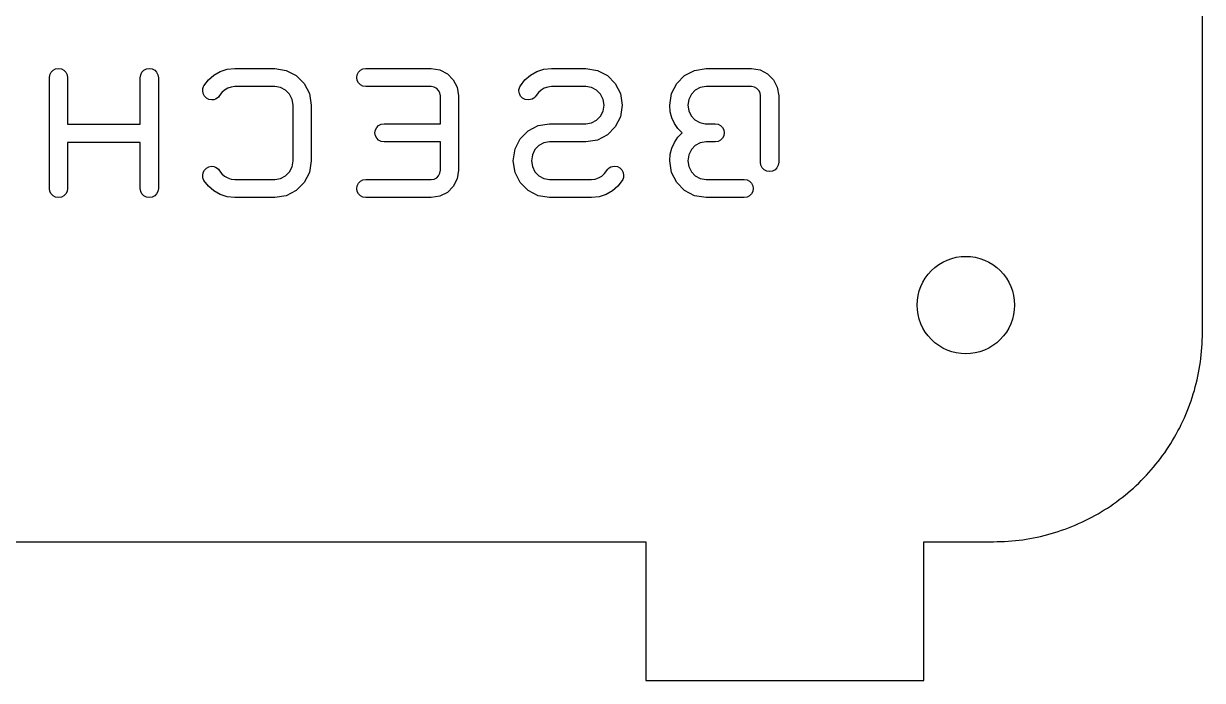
# Model space of a CAD drawing. Header units: metres. Extents: x 0 to 180, y 0 to 190.
# Drawn here: x 95.3 to 180, y 0 to 47.2 of the extents above; entities that cross this region are included whole.
import ezdxf

# ---------------------------------------------------------------- set-up
doc = ezdxf.new("R2010")
doc.units = ezdxf.units.M

msp = doc.modelspace()

# ---------------------------------------------------------------- linework, layer by layer
for p, q in [((179.999, 24.9665), (179.999, 174.966)), ((97.151, 43.2955), (97.184, 43.5085)), ((97.151, 35.3445), (97.151, 43.2955)), ((97.184, 43.5085), (97.276, 43.6925)), ((97.276, 43.6925), (97.416, 43.8355)), ((97.416, 43.8355), (97.596, 43.9295)), ((97.596, 43.9295), (97.804, 43.9635)), ((97.804, 43.9635), (98.012, 43.9295)), ((98.012, 43.9295), (98.192, 43.8355)), ((98.192, 43.8355), (98.332, 43.6925)), ((98.332, 43.6925), (98.424, 43.5085)), ((98.424, 43.5085), (98.457, 43.2955)), ((98.457, 43.2955), (98.457, 39.9565)), ((103.679, 43.2955), (103.712, 43.5085)), ((103.679, 39.9565), (103.679, 43.2955)), ((103.712, 43.5085), (103.804, 43.6925)), ((103.804, 43.6925), (103.944, 43.8355)), ((103.944, 43.8355), (104.124, 43.9295)), ((104.124, 43.9295), (104.332, 43.9635)), ((104.332, 43.9635), (104.54, 43.9295)), ((104.54, 43.9295), (104.719, 43.8355)), ((104.719, 43.8355), (104.86, 43.6925)), ((104.86, 43.6925), (104.951, 43.5085)), ((104.951, 43.5085), (104.984, 43.2955)), ((104.984, 43.2955), (104.984, 35.3445)), ((108.577, 43.1375), (108.969, 43.4805)), ((108.969, 43.4805), (109.425, 43.7405)), ((109.425, 43.7405), (109.932, 43.9055)), ((109.932, 43.9055), (110.48, 43.9635)), ((110.48, 43.9635), (113.353, 43.9635)), ((113.353, 43.9635), (114.176, 43.8295)), ((114.176, 43.8295), (114.892, 43.4555)), ((114.892, 43.4555), (115.458, 42.8855)), ((119.24, 43.3105), (119.273, 43.5185)), ((119.273, 43.1015), (119.24, 43.3105)), ((119.273, 43.5185), (119.365, 43.6975)), ((119.365, 43.6975), (119.505, 43.8385)), ((119.505, 43.8385), (119.685, 43.9305)), ((119.685, 43.9305), (119.893, 43.9635)), ((119.893, 43.9635), (124.593, 43.9635)), ((124.593, 43.9635), (125.213, 43.8635)), ((125.213, 43.8635), (125.751, 43.5855)), ((125.751, 43.5855), (126.175, 43.1595)), ((131.319, 43.1365), (131.711, 43.4805)), ((131.711, 43.4805), (132.167, 43.7405)), ((132.167, 43.7405), (132.675, 43.9045)), ((132.675, 43.9045), (133.223, 43.9625)), ((133.223, 43.9625), (135.703, 43.9625)), ((135.703, 43.9625), (136.526, 43.8285)), ((136.526, 43.8285), (137.242, 43.4555)), ((137.242, 43.4555), (137.808, 42.8855)), ((142.228, 42.8855), (142.794, 43.4555)), ((142.794, 43.4555), (143.51, 43.8295)), ((143.51, 43.8295), (144.333, 43.9635)), ((144.333, 43.9635), (147.597, 43.9635)), ((147.597, 43.9635), (148.216, 43.8635)), ((148.216, 43.8635), (148.754, 43.5855)), ((148.754, 43.5855), (149.178, 43.1595)), ((108.17, 42.3775), (108.173, 42.4495)), ((108.203, 42.1645), (108.17, 42.3775)), ((108.173, 42.4495), (108.183, 42.5205)), ((108.183, 42.5205), (108.201, 42.5905)), ((108.201, 42.5905), (108.227, 42.6575)), ((108.227, 42.6575), (108.261, 42.7225)), ((108.261, 42.7225), (108.577, 43.1375)), ((109.74, 42.4125), (109.544, 42.2395)), ((109.964, 42.5445), (109.74, 42.4125)), ((110.213, 42.6275), (109.964, 42.5445)), ((110.48, 42.6575), (110.213, 42.6275)), ((113.353, 42.6575), (110.48, 42.6575)), ((113.764, 42.5895), (113.353, 42.6575)), ((114.123, 42.3995), (113.764, 42.5895)), ((114.405, 42.1095), (114.123, 42.3995)), ((115.458, 42.8855), (115.83, 42.1605)), ((119.365, 42.9225), (119.273, 43.1015)), ((119.505, 42.7815), (119.365, 42.9225)), ((119.685, 42.6905), (119.505, 42.7815)), ((119.893, 42.6575), (119.685, 42.6905)), ((124.593, 42.6575), (119.893, 42.6575)), ((124.801, 42.6235), (124.593, 42.6575)), ((124.981, 42.5305), (124.801, 42.6235)), ((125.122, 42.3865), (124.981, 42.5305)), ((125.213, 42.2035), (125.122, 42.3865)), ((126.175, 43.1595), (126.452, 42.6175)), ((126.452, 42.6175), (126.552, 41.9915)), ((130.889, 42.3575), (130.893, 42.4305)), ((130.921, 42.1595), (130.889, 42.3575)), ((130.893, 42.4305), (130.906, 42.5045)), ((130.906, 42.5045), (130.929, 42.5785)), ((130.929, 42.5785), (130.961, 42.6515)), ((130.961, 42.6515), (131.003, 42.7225)), ((131.003, 42.7225), (131.319, 43.1365)), ((132.482, 42.4125), (132.286, 42.2395)), ((132.707, 42.5445), (132.482, 42.4125)), ((132.956, 42.6275), (132.707, 42.5445)), ((133.223, 42.6575), (132.956, 42.6275)), ((135.703, 42.6575), (133.223, 42.6575)), ((136.115, 42.5895), (135.703, 42.6575)), ((136.473, 42.3995), (136.115, 42.5895)), ((136.756, 42.1115), (136.473, 42.3995)), ((137.808, 42.8855), (138.18, 42.1615)), ((141.856, 42.1615), (142.228, 42.8855)), ((143.563, 42.3995), (143.28, 42.1115)), ((143.921, 42.5895), (143.563, 42.3995)), ((144.333, 42.6575), (143.921, 42.5895)), ((147.597, 42.6575), (144.333, 42.6575)), ((147.805, 42.6235), (147.597, 42.6575)), ((147.984, 42.5305), (147.805, 42.6235)), ((148.125, 42.3865), (147.984, 42.5305)), ((148.216, 42.2035), (148.125, 42.3865)), ((149.178, 43.1595), (149.455, 42.6175)), ((149.455, 42.6175), (149.555, 41.9915)), ((108.294, 41.9805), (108.203, 42.1645)), ((108.435, 41.8375), (108.294, 41.9805)), ((108.614, 41.7435), (108.435, 41.8375)), ((108.822, 41.7105), (108.614, 41.7435)), ((108.963, 41.7215), (108.822, 41.7105)), ((109.089, 41.7575), (108.963, 41.7215)), ((109.201, 41.8195), (109.089, 41.7575)), ((109.299, 41.9095), (109.201, 41.8195)), ((109.384, 42.0305), (109.299, 41.9095)), ((109.544, 42.2395), (109.384, 42.0305)), ((114.591, 41.7435), (114.405, 42.1095)), ((114.658, 41.3235), (114.591, 41.7435)), ((115.83, 42.1605), (115.964, 41.3235)), ((125.246, 41.9915), (125.213, 42.2035)), ((125.246, 39.9955), (125.246, 41.9915)), ((126.552, 41.9915), (126.552, 36.6635)), ((131.013, 41.9825), (130.921, 42.1595)), ((131.156, 41.8415), (131.013, 41.9825)), ((131.343, 41.7465), (131.156, 41.8415)), ((131.565, 41.7125), (131.343, 41.7465)), ((131.709, 41.7265), (131.565, 41.7125)), ((131.84, 41.7675), (131.709, 41.7265)), ((131.955, 41.8335), (131.84, 41.7675)), ((132.052, 41.9215), (131.955, 41.8335)), ((132.126, 42.0315), (132.052, 41.9215)), ((132.286, 42.2395), (132.126, 42.0315)), ((136.942, 41.7455), (136.756, 42.1115)), ((137.009, 41.3265), (136.942, 41.7455)), ((138.18, 42.1615), (138.314, 41.3265)), ((141.722, 41.3265), (141.856, 42.1615)), ((143.094, 41.7455), (143.027, 41.3265)), ((143.28, 42.1115), (143.094, 41.7455)), ((148.249, 41.9915), (148.216, 42.2035)), ((148.249, 37.2305), (148.249, 41.9915)), ((149.555, 41.9915), (149.555, 37.2305)), ((114.658, 37.3225), (114.658, 41.3235)), ((115.964, 41.3235), (115.964, 37.3225)), ((136.756, 40.5415), (136.942, 40.9065)), ((136.942, 40.9065), (137.009, 41.3265)), ((138.314, 41.3265), (138.18, 40.4905)), ((141.763, 40.8585), (141.722, 41.3265)), ((141.881, 40.4185), (141.763, 40.8585)), ((143.027, 41.3265), (143.091, 40.9145)), ((143.091, 40.9145), (143.269, 40.5545)), ((98.457, 39.9565), (103.679, 39.9565)), ((120.67, 39.7295), (120.811, 39.8705)), ((120.811, 39.8705), (120.991, 39.9625)), ((120.991, 39.9625), (121.199, 39.9955)), ((121.199, 39.9955), (125.246, 39.9955)), ((131.553, 39.4865), (132.269, 39.8615)), ((132.269, 39.8615), (133.092, 39.9955)), ((133.092, 39.9955), (135.703, 39.9955)), ((135.703, 39.9955), (136.115, 40.0635)), ((136.115, 40.0635), (136.473, 40.2525)), ((136.473, 40.2525), (136.756, 40.5415)), ((138.18, 40.4905), (137.808, 39.7665)), ((142.068, 40.0135), (141.881, 40.4185)), ((142.318, 39.6525), (142.068, 40.0135)), ((143.269, 40.5545), (143.54, 40.2675)), ((143.54, 40.2675), (143.884, 40.0745)), ((143.884, 40.0745), (144.28, 39.9955)), ((144.28, 39.9955), (144.985, 39.9955)), ((144.985, 39.9955), (145.193, 39.9625)), ((145.193, 39.9625), (145.373, 39.8705)), ((145.373, 39.8705), (145.514, 39.7295)), ((120.546, 39.3425), (120.579, 39.5505)), ((120.579, 39.1335), (120.546, 39.3425)), ((120.579, 39.5505), (120.67, 39.7295)), ((120.67, 38.9545), (120.579, 39.1335)), ((130.987, 38.9135), (131.553, 39.4865)), ((137.242, 39.1965), (136.526, 38.8235)), ((137.808, 39.7665), (137.242, 39.1965)), ((142.068, 38.6575), (142.318, 39.0245)), ((142.622, 39.3425), (142.318, 39.6525)), ((142.318, 39.0245), (142.622, 39.3425)), ((145.514, 39.7295), (145.605, 39.5505)), ((145.605, 39.1335), (145.514, 38.9545)), ((145.605, 39.5505), (145.638, 39.3425)), ((145.638, 39.3425), (145.605, 39.1335)), ((103.679, 38.6515), (98.457, 38.6515)), ((98.457, 38.6515), (98.457, 35.3445)), ((103.679, 35.3445), (103.679, 38.6515)), ((120.811, 38.8135), (120.67, 38.9545)), ((120.991, 38.7225), (120.811, 38.8135)), ((121.199, 38.6895), (120.991, 38.7225)), ((125.246, 38.6895), (121.199, 38.6895)), ((125.246, 36.6635), (125.246, 38.6895)), ((130.481, 37.3385), (130.615, 38.1835)), ((130.615, 38.1835), (130.987, 38.9135)), ((132.04, 38.1345), (131.854, 37.7645)), ((132.322, 38.4275), (132.04, 38.1345)), ((132.681, 38.6205), (132.322, 38.4275)), ((133.092, 38.6895), (132.681, 38.6205)), ((135.703, 38.6895), (133.092, 38.6895)), ((136.526, 38.8235), (135.703, 38.6895)), ((141.763, 37.8065), (141.881, 38.2485)), ((141.881, 38.2485), (142.068, 38.6575)), ((143.28, 38.1345), (143.094, 37.7645)), ((143.563, 38.4275), (143.28, 38.1345)), ((143.921, 38.6205), (143.563, 38.4275)), ((144.333, 38.6895), (143.921, 38.6205)), ((144.985, 38.6895), (144.333, 38.6895)), ((145.193, 38.7225), (144.985, 38.6895)), ((145.373, 38.8135), (145.193, 38.7225)), ((145.514, 38.9545), (145.373, 38.8135)), ((114.591, 36.9015), (114.658, 37.3225)), ((115.964, 37.3225), (115.83, 36.4855)), ((130.615, 36.4935), (130.481, 37.3385)), ((131.854, 37.7645), (131.787, 37.3385)), ((131.787, 37.3385), (131.854, 36.9125)), ((141.722, 37.3385), (141.763, 37.8065)), ((141.856, 36.4935), (141.722, 37.3385)), ((143.094, 37.7645), (143.027, 37.3385)), ((143.027, 37.3385), (143.094, 36.9125)), ((108.17, 36.2685), (108.203, 36.4815)), ((108.203, 36.4815), (108.294, 36.6645)), ((108.294, 36.6645), (108.435, 36.8085)), ((108.435, 36.8085), (108.614, 36.9015)), ((108.614, 36.9015), (108.822, 36.9355)), ((108.822, 36.9355), (108.966, 36.9195)), ((108.966, 36.9195), (109.097, 36.8765)), ((109.097, 36.8765), (109.212, 36.8085)), ((109.212, 36.8085), (109.309, 36.7205)), ((109.309, 36.7205), (109.384, 36.6155)), ((109.384, 36.6155), (109.544, 36.4065)), ((114.123, 36.2465), (114.405, 36.5355)), ((114.405, 36.5355), (114.591, 36.9015)), ((115.83, 36.4855), (115.458, 35.7605)), ((125.122, 36.2625), (125.213, 36.4475)), ((125.213, 36.4475), (125.246, 36.6635)), ((126.552, 36.6635), (126.452, 36.0325)), ((130.987, 35.7645), (130.615, 36.4935)), ((131.854, 36.9125), (132.04, 36.5425)), ((132.04, 36.5425), (132.322, 36.2495)), ((137.032, 36.4125), (137.273, 36.7295)), ((137.273, 36.7295), (137.372, 36.8195)), ((137.372, 36.8195), (137.488, 36.8875)), ((137.488, 36.8875), (137.616, 36.9315)), ((137.616, 36.9315), (137.753, 36.9475)), ((137.753, 36.9475), (137.961, 36.9135)), ((137.961, 36.9135), (138.141, 36.8185)), ((138.141, 36.8185), (138.282, 36.6735)), ((138.282, 36.6735), (138.373, 36.4875)), ((138.373, 36.4875), (138.406, 36.2725)), ((142.228, 35.7645), (141.856, 36.4935)), ((143.094, 36.9125), (143.28, 36.5425)), ((143.28, 36.5425), (143.563, 36.2495)), ((148.282, 37.0145), (148.249, 37.2305)), ((148.374, 36.8295), (148.282, 37.0145)), ((148.514, 36.6845), (148.374, 36.8295)), ((148.694, 36.5895), (148.514, 36.6845)), ((148.902, 36.5555), (148.694, 36.5895)), ((149.11, 36.5895), (148.902, 36.5555)), ((149.29, 36.6845), (149.11, 36.5895)), ((149.431, 36.8295), (149.29, 36.6845)), ((149.522, 37.0145), (149.431, 36.8295)), ((149.555, 37.2305), (149.522, 37.0145)), ((108.175, 36.1905), (108.17, 36.2685)), ((108.187, 36.1155), (108.175, 36.1905)), ((108.207, 36.0465), (108.187, 36.1155)), ((108.232, 35.9815), (108.207, 36.0465)), ((108.261, 35.9235), (108.232, 35.9815)), ((108.577, 35.5085), (108.261, 35.9235)), ((109.544, 36.4065), (109.74, 36.2335)), ((109.74, 36.2335), (109.964, 36.1015)), ((109.964, 36.1015), (110.213, 36.0175)), ((110.213, 36.0175), (110.48, 35.9885)), ((110.48, 35.9885), (113.353, 35.9885)), ((113.353, 35.9885), (113.764, 36.0565)), ((113.764, 36.0565), (114.123, 36.2465)), ((115.458, 35.7605), (114.892, 35.1905)), ((119.273, 35.5435), (119.365, 35.7235)), ((119.365, 35.7235), (119.505, 35.8635)), ((119.505, 35.8635), (119.685, 35.9555)), ((119.685, 35.9555), (119.893, 35.9885)), ((119.893, 35.9885), (124.593, 35.9885)), ((124.593, 35.9885), (124.801, 36.0225)), ((124.801, 36.0225), (124.981, 36.1175)), ((124.981, 36.1175), (125.122, 36.2625)), ((126.452, 36.0325), (126.175, 35.4885)), ((131.553, 35.1915), (130.987, 35.7645)), ((132.322, 36.2495), (132.681, 36.0575)), ((132.681, 36.0575), (133.092, 35.9885)), ((133.092, 35.9885), (136.095, 35.9885)), ((136.095, 35.9885), (136.362, 36.0185)), ((136.362, 36.0185), (136.611, 36.1025)), ((136.611, 36.1025), (136.836, 36.2365)), ((136.836, 36.2365), (137.032, 36.4125)), ((138.314, 35.9235), (137.998, 35.5085)), ((138.349, 35.9875), (138.314, 35.9235)), ((138.375, 36.0535), (138.349, 35.9875)), ((138.393, 36.1215), (138.375, 36.0535)), ((138.403, 36.1945), (138.393, 36.1215)), ((138.406, 36.2725), (138.403, 36.1945)), ((142.794, 35.1915), (142.228, 35.7645)), ((143.563, 36.2495), (143.921, 36.0575)), ((143.921, 36.0575), (144.333, 35.9885)), ((144.333, 35.9885), (147.074, 35.9885)), ((147.074, 35.9885), (147.282, 35.9555)), ((147.282, 35.9555), (147.462, 35.8635)), ((147.462, 35.8635), (147.603, 35.7235)), ((147.603, 35.7235), (147.694, 35.5435)), ((97.184, 35.1335), (97.151, 35.3445)), ((97.276, 34.9515), (97.184, 35.1335)), ((97.416, 34.8095), (97.276, 34.9515)), ((97.596, 34.7165), (97.416, 34.8095)), ((98.192, 34.8095), (98.012, 34.7165)), ((98.332, 34.9515), (98.192, 34.8095)), ((98.424, 35.1335), (98.332, 34.9515)), ((98.457, 35.3445), (98.424, 35.1335)), ((103.712, 35.1335), (103.679, 35.3445)), ((103.804, 34.9515), (103.712, 35.1335)), ((103.944, 34.8095), (103.804, 34.9515)), ((104.124, 34.7165), (103.944, 34.8095)), ((104.719, 34.8095), (104.54, 34.7165)), ((104.86, 34.9515), (104.719, 34.8095)), ((104.951, 35.1335), (104.86, 34.9515)), ((104.984, 35.3445), (104.951, 35.1335)), ((108.969, 35.1655), (108.577, 35.5085)), ((109.425, 34.9055), (108.969, 35.1655)), ((109.932, 34.7405), (109.425, 34.9055)), ((110.48, 34.6835), (109.932, 34.7405)), ((114.176, 34.8175), (113.353, 34.6835)), ((114.892, 35.1905), (114.176, 34.8175)), ((119.24, 35.3355), (119.273, 35.5435)), ((119.273, 35.1275), (119.24, 35.3355)), ((119.365, 34.9485), (119.273, 35.1275)), ((119.505, 34.8075), (119.365, 34.9485)), ((119.685, 34.7165), (119.505, 34.8075)), ((125.213, 34.7835), (124.593, 34.6835)), ((125.751, 35.0615), (125.213, 34.7835)), ((126.175, 35.4885), (125.751, 35.0615)), ((132.269, 34.8175), (131.553, 35.1915)), ((133.092, 34.6835), (132.269, 34.8175)), ((136.643, 34.7405), (136.095, 34.6835)), ((137.151, 34.9055), (136.643, 34.7405)), ((137.606, 35.1655), (137.151, 34.9055)), ((137.998, 35.5085), (137.606, 35.1655)), ((143.51, 34.8175), (142.794, 35.1915)), ((144.333, 34.6835), (143.51, 34.8175)), ((147.462, 34.8075), (147.282, 34.7165)), ((147.603, 34.9485), (147.462, 34.8075)), ((147.694, 35.1275), (147.603, 34.9485)), ((147.694, 35.5435), (147.727, 35.3355)), ((147.727, 35.3355), (147.694, 35.1275)), ((97.804, 34.6835), (97.596, 34.7165)), ((98.012, 34.7165), (97.804, 34.6835)), ((104.332, 34.6835), (104.124, 34.7165)), ((104.54, 34.7165), (104.332, 34.6835)), ((113.353, 34.6835), (110.48, 34.6835)), ((119.893, 34.6835), (119.685, 34.7165)), ((124.593, 34.6835), (119.893, 34.6835)), ((136.095, 34.6835), (133.092, 34.6835)), ((147.074, 34.6835), (144.333, 34.6835)), ((147.282, 34.7165), (147.074, 34.6835)), ((160.525, 29.4405), (160.779, 29.6715)), ((160.779, 29.6715), (161.055, 29.8765)), ((161.055, 29.8765), (161.35, 30.0525)), ((161.35, 30.0525), (161.66, 30.1995)), ((161.66, 30.1995), (161.983, 30.3155)), ((161.983, 30.3155), (162.317, 30.3985)), ((162.317, 30.3985), (162.656, 30.4495)), ((162.656, 30.4495), (162.999, 30.4665)), ((162.999, 30.4665), (163.343, 30.4495)), ((163.343, 30.4495), (163.682, 30.3985)), ((163.682, 30.3985), (164.015, 30.3155)), ((164.015, 30.3155), (164.339, 30.1995)), ((164.339, 30.1995), (164.649, 30.0525)), ((164.649, 30.0525), (164.944, 29.8765)), ((164.944, 29.8765), (165.22, 29.6715)), ((165.22, 29.6715), (165.474, 29.4405)), ((159.913, 28.6155), (160.089, 28.9105)), ((160.089, 28.9105), (160.294, 29.1865)), ((160.294, 29.1865), (160.525, 29.4405)), ((165.474, 29.4405), (165.705, 29.1865)), ((165.705, 29.1865), (165.91, 28.9105)), ((165.91, 28.9105), (166.086, 28.6155)), ((159.567, 27.6485), (159.65, 27.9825)), ((159.65, 27.9825), (159.766, 28.3055)), ((159.766, 28.3055), (159.913, 28.6155)), ((166.086, 28.6155), (166.233, 28.3055)), ((166.233, 28.3055), (166.349, 27.9825)), ((166.349, 27.9825), (166.432, 27.6485)), ((159.499, 26.9665), (159.516, 27.3095)), ((159.516, 27.3095), (159.567, 27.6485)), ((166.432, 27.6485), (166.483, 27.3095)), ((166.483, 27.3095), (166.499, 26.9665)), ((159.516, 26.6225), (159.499, 26.9665)), ((159.567, 26.2835), (159.516, 26.6225)), ((159.65, 25.9505), (159.567, 26.2835)), ((166.432, 26.2835), (166.349, 25.9505)), ((166.483, 26.6225), (166.432, 26.2835)), ((166.499, 26.9665), (166.483, 26.6225)), ((159.766, 25.6265), (159.65, 25.9505)), ((159.913, 25.3165), (159.766, 25.6265)), ((166.233, 25.6265), (166.086, 25.3165)), ((166.349, 25.9505), (166.233, 25.6265)), ((160.089, 25.0215), (159.913, 25.3165)), ((160.294, 24.7455), (160.089, 25.0215)), ((160.525, 24.4915), (160.294, 24.7455)), ((165.705, 24.7455), (165.474, 24.4915)), ((165.91, 25.0215), (165.705, 24.7455)), ((166.086, 25.3165), (165.91, 25.0215)), ((179.99, 24.4425), (179.997, 24.7045)), ((179.997, 24.7045), (179.999, 24.9665)), ((160.779, 24.2605), (160.525, 24.4915)), ((161.055, 24.0555), (160.779, 24.2605)), ((161.35, 23.8795), (161.055, 24.0555)), ((161.66, 23.7325), (161.35, 23.8795)), ((161.983, 23.6165), (161.66, 23.7325)), ((164.339, 23.7325), (164.015, 23.6165)), ((164.649, 23.8795), (164.339, 23.7325)), ((164.944, 24.0555), (164.649, 23.8795)), ((165.22, 24.2605), (164.944, 24.0555)), ((165.474, 24.4915), (165.22, 24.2605)), ((179.942, 23.6585), (179.963, 23.9195)), ((179.963, 23.9195), (179.979, 24.1805)), ((179.979, 24.1805), (179.99, 24.4425)), ((162.317, 23.5335), (161.983, 23.6165)), ((162.656, 23.4825), (162.317, 23.5335)), ((162.999, 23.4665), (162.656, 23.4825)), ((163.343, 23.4825), (162.999, 23.4665)), ((163.682, 23.5335), (163.343, 23.4825)), ((164.015, 23.6165), (163.682, 23.5335)), ((179.815, 22.6195), (179.854, 22.8785)), ((179.854, 22.8785), (179.888, 23.1385)), ((179.888, 23.1385), (179.917, 23.3985)), ((179.917, 23.3985), (179.942, 23.6585)), ((179.672, 21.8475), (179.724, 22.1035)), ((179.724, 22.1035), (179.772, 22.3615)), ((179.772, 22.3615), (179.815, 22.6195)), ((179.488, 21.0835), (179.554, 21.3375)), ((179.554, 21.3375), (179.615, 21.5915)), ((179.615, 21.5915), (179.672, 21.8475)), ((179.182, 20.0825), (179.265, 20.3305)), ((179.265, 20.3305), (179.344, 20.5805)), ((179.344, 20.5805), (179.418, 20.8315)), ((179.418, 20.8315), (179.488, 21.0835)), ((178.907, 19.3465), (179.003, 19.5905)), ((179.003, 19.5905), (179.095, 19.8355)), ((179.095, 19.8355), (179.182, 20.0825)), ((178.594, 18.6265), (178.703, 18.8645)), ((178.703, 18.8645), (178.807, 19.1055)), ((178.807, 19.1055), (178.907, 19.3465)), ((178.119, 17.6935), (178.244, 17.9235)), ((178.244, 17.9235), (178.365, 18.1565)), ((178.365, 18.1565), (178.481, 18.3905)), ((178.481, 18.3905), (178.594, 18.6265)), ((177.58, 16.7965), (177.72, 17.0175)), ((177.72, 17.0175), (177.857, 17.2405)), ((177.857, 17.2405), (177.99, 17.4665)), ((177.99, 17.4665), (178.119, 17.6935)), ((176.979, 15.9385), (177.135, 16.1495)), ((177.135, 16.1495), (177.287, 16.3625)), ((177.287, 16.3625), (177.435, 16.5785)), ((177.435, 16.5785), (177.58, 16.7965)), ((176.32, 15.1255), (176.49, 15.3245)), ((176.49, 15.3245), (176.657, 15.5265)), ((176.657, 15.5265), (176.82, 15.7315)), ((176.82, 15.7315), (176.979, 15.9385)), ((175.606, 14.3595), (175.79, 14.5465)), ((175.79, 14.5465), (175.97, 14.7365)), ((175.97, 14.7365), (176.147, 14.9295)), ((176.147, 14.9295), (176.32, 15.1255)), ((174.641, 13.4755), (174.84, 13.6455)), ((174.84, 13.6455), (175.036, 13.8185)), ((175.036, 13.8185), (175.229, 13.9955)), ((175.229, 13.9955), (175.419, 14.1755)), ((175.419, 14.1755), (175.606, 14.3595)), ((173.603, 12.6785), (173.816, 12.8305)), ((173.816, 12.8305), (174.027, 12.9865)), ((174.027, 12.9865), (174.234, 13.1455)), ((174.234, 13.1455), (174.439, 13.3085)), ((174.439, 13.3085), (174.641, 13.4755)), ((172.272, 11.8465), (172.499, 11.9755)), ((172.499, 11.9755), (172.725, 12.1085)), ((172.725, 12.1085), (172.948, 12.2455)), ((172.948, 12.2455), (173.169, 12.3855)), ((173.169, 12.3855), (173.387, 12.5305)), ((173.387, 12.5305), (173.603, 12.6785)), ((170.375, 10.9625), (170.619, 11.0585)), ((170.619, 11.0585), (170.86, 11.1585)), ((170.86, 11.1585), (171.101, 11.2625)), ((171.101, 11.2625), (171.339, 11.3715)), ((171.339, 11.3715), (171.575, 11.4845)), ((171.575, 11.4845), (171.809, 11.6005)), ((171.809, 11.6005), (172.042, 11.7215)), ((172.042, 11.7215), (172.272, 11.8465)), ((167.346, 10.1505), (167.604, 10.1935)), ((167.604, 10.1935), (167.862, 10.2415)), ((167.862, 10.2415), (168.118, 10.2935)), ((168.118, 10.2935), (168.374, 10.3505)), ((168.374, 10.3505), (168.628, 10.4115)), ((168.628, 10.4115), (168.882, 10.4775)), ((168.882, 10.4775), (169.134, 10.5475)), ((169.134, 10.5475), (169.385, 10.6215)), ((169.385, 10.6215), (169.635, 10.7005)), ((169.635, 10.7005), (169.883, 10.7835)), ((169.883, 10.7835), (170.13, 10.8705)), ((170.13, 10.8705), (170.375, 10.9625)), ((39.9831, 9.9665), (140.016, 9.9665)), ((140.016, 9.9665), (140.016, 0)), ((159.982, 0), (159.983, 9.9665)), ((159.983, 9.9665), (164.999, 9.9665)), ((164.999, 9.9665), (165.261, 9.9685)), ((165.261, 9.9685), (165.523, 9.9755)), ((165.523, 9.9755), (165.785, 9.9865)), ((165.785, 9.9865), (166.046, 10.0025)), ((166.046, 10.0025), (166.307, 10.0235)), ((166.307, 10.0235), (166.567, 10.0485)), ((166.567, 10.0485), (166.827, 10.0775)), ((166.827, 10.0775), (167.087, 10.1115)), ((167.087, 10.1115), (167.346, 10.1505)), ((140.016, 0), (159.982, 0))]:
    msp.add_line(p, q)

doc.saveas('drawing.dxf')
